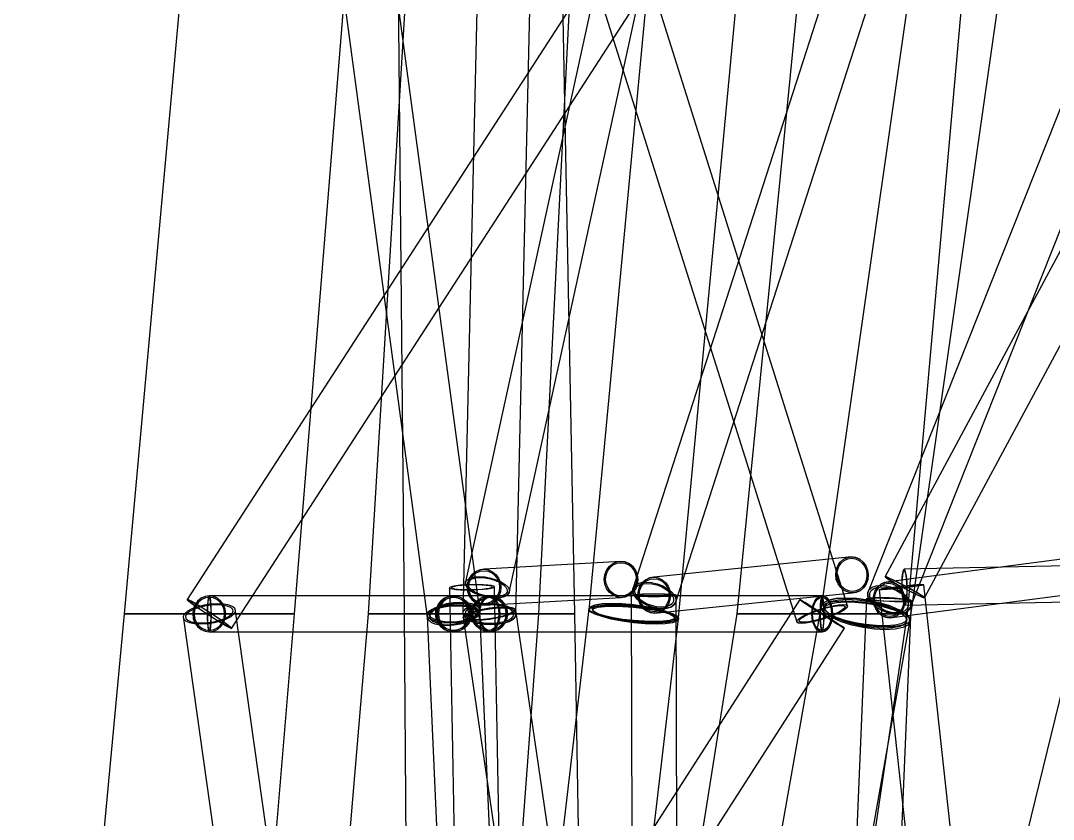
# Model space of a CAD drawing. Header units: millimetres. Extents: x -35150 to 1012618, y -518 to 497000.
# Drawn here: x -32726 to -21073, y 35182 to 44193 of the extents above; entities that cross this region are included whole.
import ezdxf

# ---------------------------------------------------------------- set-up
doc = ezdxf.new("R2010")
doc.units = ezdxf.units.MM
doc.layers.add('D-STR-STRC', color=7, linetype='Continuous', lineweight=25)

msp = doc.modelspace()

# ---------------------------------------------------------------- linework, layer by layer
at = {"layer": 'D-STR-STRC'}
for points in [[(-22757.5, 50163.4), (-30848.2, 37663.4), (-30846.3, 37657.9), (-30827.4, 37641.5), (-30792.8, 37615.6), (-30744.9, 37581.7), (-30687, 37542.3), (-30623, 37500), (-30557.3, 37457.7), (-30494.3, 37418.3), (-30438.3, 37384.4), (-30393.2, 37358.5), (-30362, 37342.1), (-30346.9, 37336.6), (-22256.1, 49836.6)], [(-25128.1, 50146.4), (-26314.6, 37546.4), (-26297.4, 37523.5), (-26246.9, 37499.1), (-26166.5, 37474.7), (-26061.7, 37452), (-25939.7, 37432.6), (-25808.8, 37417.8), (-25677.9, 37408.6), (-25555.9, 37405.7), (-25451.1, 37409.1), (-25370.8, 37418.7), (-25320.2, 37433.9), (-25303, 37453.6), (-24116.4, 50053.6)], [(-21892.1, 50167.2), (-23694.1, 37567.2), (-23677, 37531.1), (-23626.7, 37492.9), (-23546.7, 37455.2), (-23442.5, 37420.5), (-23321.2, 37391.2), (-23190.9, 37369.4), (-23060.7, 37356.4), (-22939.3, 37353.3), (-22835.1, 37360.1), (-22755.1, 37376.5), (-22704.8, 37401.3), (-22687.7, 37432.8), (-20885.7, 50032.8)], [(-29821.8, 49966.3), (-28138.8, 37466.3), (-28128.3, 37435), (-28098.2, 37408), (-28050.6, 37387.4), (-27988.7, 37374.4), (-27916.7, 37369.9), (-27839.6, 37374.4), (-27762.6, 37387.4), (-27690.9, 37408), (-27629.4, 37435), (-27582.4, 37466.3), (-27553, 37500), (-27543.3, 37533.7), (-29226.3, 50033.7)], [(-27904.6, 49908.9), (-23968.4, 37408.9), (-23952.9, 37398.4), (-23919, 37394.8), (-23868.9, 37398.4), (-23806.2, 37408.9), (-23735.1, 37425.6), (-23660.3, 37447.4), (-23587.1, 37472.8), (-23520.4, 37500), (-23464.8, 37527.2), (-23424, 37552.6), (-23400.8, 37574.4), (-23396.8, 37591.1), (-27333, 50091.1)], [(-27448, 50000), (-27736.2, 37500), (-27722.3, 37468.6), (-27688.9, 37439.3), (-27638.3, 37414.1), (-27574, 37394.8), (-27500.3, 37382.7), (-27422.3, 37378.6), (-27345.2, 37382.7), (-27274.4, 37394.8), (-27214.6, 37414.1), (-27170, 37439.3), (-27143.5, 37468.6), (-27137, 37500), (-26848.8, 50000)], [(-21872, 50015.3), (-25819.5, 37784.1), (-25820, 37748.2), (-25804, 37709.7), (-25772.5, 37671.1), (-25727.6, 37635.3), (-25672.4, 37604.4), (-25610.8, 37580.8), (-25546.8, 37565.9), (-25484.8, 37560.8), (-25429.1, 37565.9), (-25383.5, 37580.8), (-25351, 37604.4), (-25333.9, 37635.3), (-21386.4, 49866.5)], [(-18265.9, 50069.2), (-23165.7, 37740.4), (-23165.7, 37701.1), (-23149.4, 37658.9), (-23117.9, 37616.7), (-23073.3, 37577.4), (-23018.6, 37543.6), (-22957.6, 37517.7), (-22894.4, 37501.4), (-22833.4, 37495.8), (-22778.7, 37501.4), (-22734, 37517.7), (-22702.4, 37543.6), (-22686, 37577.4), (-17786.2, 49906.2)], [(-16471.6, 50010.3), (-22969.7, 37920.8), (-22969.2, 37916.7), (-22953.6, 37904.6), (-22924, 37885.4), (-22882.3, 37860.4), (-22831.5, 37831.3), (-22774.9, 37800), (-22716.5, 37768.7), (-22660.2, 37739.6), (-22609.8, 37714.6), (-22568.9, 37695.4), (-22540.1, 37683.3), (-22525.4, 37679.2), (-16027.3, 49768.7)], [(-25067.1, 49949.9), (-27705.4, 37860.4), (-27706.9, 37831.3), (-27691.5, 37800), (-27660.2, 37768.7), (-27615.3, 37739.6), (-27559.6, 37714.6), (-27497.2, 37695.4), (-27432.1, 37683.3), (-27368.9, 37679.2), (-27311.8, 37683.3), (-27264.8, 37695.4), (-27231, 37714.6), (-27212.7, 37739.6), (-24574.4, 49829.1)], [(-20401.9, 38190.5), (-22931.8, 37861.7), (-22977.9, 37854.8), (-23020.4, 37834.5), (-23056.5, 37802.3), (-23083.7, 37760.3), (-23100.1, 37711.4), (-23104.6, 37658.9), (-23097, 37606.4), (-23077.7, 37557.5), (-23048.1, 37515.5), (-23010.1, 37483.3), (-22966.4, 37463), (-22919.9, 37456.1), (-20390, 37784.9)], [(-18521.9, 38092.7), (-22757, 38003.2), (-22765, 37996.2), (-22772.1, 37975.9), (-22778, 37943.7), (-22782.1, 37901.6), (-22784.2, 37852.6), (-22784.2, 37800), (-22782, 37747.4), (-22777.9, 37698.4), (-22772, 37656.3), (-22764.9, 37624.1), (-22756.9, 37603.8), (-22748.7, 37596.8), (-18513.5, 37686.4)], [(-27147.9, 25414.8), (-27380.2, 37804.7), (-27388.9, 37812.1), (-27414.2, 37818.6), (-27454.6, 37823.9), (-27507.2, 37827.6), (-27568.4, 37829.4), (-27634.2, 37829.1), (-27699.9, 37826.9), (-27761.1, 37822.9), (-27813.7, 37817.3), (-27854.1, 37810.5), (-27879.5, 37803), (-27888.1, 37795.3), (-27655.9, 25405.4)], [(-21178.7, 25437.6), (-22533.8, 37827.6), (-22542.4, 37829.4), (-22567.7, 37829.1), (-22607.8, 37826.9), (-22660.1, 37822.9), (-22721, 37817.3), (-22786.3, 37810.5), (-22851.7, 37803), (-22912.6, 37795.3), (-22964.9, 37788), (-23005, 37781.4), (-23030.2, 37776.1), (-23038.8, 37772.4), (-21683.7, 25382.5)], [(-31449, 24838), (-23430.2, 37338), (-23437.1, 37343.5), (-23460.8, 37359.7), (-23499.5, 37385.4), (-23550.8, 37419), (-23611, 37458.1), (-23676.1, 37500), (-23741.7, 37541.9), (-23803.2, 37581), (-23856.5, 37614.6), (-23898, 37640.3), (-23924.8, 37656.5), (-23935, 37662), (-31953.8, 25162)], [(-24909, 24910.9), (-22690.8, 37410.9), (-22700.4, 37453.9), (-22743.5, 37500), (-22817, 37546.1), (-22916, 37589.1), (-23033.8, 37626.1), (-23162.2, 37654.4), (-23292.7, 37672.2), (-23416.1, 37678.3), (-23524.3, 37672.2), (-23609.7, 37654.4), (-23666.6, 37626.1), (-23691, 37589.1), (-25909.2, 25089.1)], [(-25294, 25471.7), (-25329.3, 37710.5), (-25338, 37713.8), (-25363.4, 37716.8), (-25403.7, 37719.4), (-25456.3, 37721.3), (-25517.6, 37722.4), (-25583.3, 37722.6), (-25649.1, 37722), (-25710.3, 37720.5), (-25762.9, 37718.3), (-25803.3, 37715.6), (-25828.7, 37712.4), (-25837.3, 37709), (-25802, 25470.3)], [(-22809.6, 24883.4), (-19746.6, 37383.4), (-19753.5, 37439.6), (-19793.6, 37500), (-19864.2, 37560.4), (-19960.5, 37616.6), (-20075.9, 37665), (-20202.5, 37702), (-20331.7, 37725.3), (-20454.8, 37733.3), (-20563.3, 37725.3), (-20649.8, 37702), (-20708.5, 37665), (-20735.2, 37616.6), (-23798.2, 25116.6)], [(-23182.9, 25513.5), (-22671.8, 37648.3), (-22680.5, 37653.9), (-22705.8, 37659.8), (-22746.2, 37665.6), (-22798.7, 37671), (-22859.9, 37675.6), (-22925.6, 37679), (-22991.3, 37681.1), (-23052.5, 37681.7), (-23105, 37680.7), (-23145.4, 37678.2), (-23170.7, 37674.4), (-23179.4, 37669.5), (-23690.4, 25534.7)], [(-28538.6, 25029.2), (-30300.9, 37529.2), (-30305.6, 37556.3), (-30330.3, 37579.7), (-30373.2, 37597.6), (-30431.4, 37608.9), (-30500.9, 37612.7), (-30577, 37608.9), (-30654.5, 37597.6), (-30728.1, 37579.7), (-30792.8, 37556.3), (-30844.2, 37529.2), (-30878.8, 37500), (-30894.3, 37470.8), (-29132, 24970.8)], [(-26988.1, 25026.4), (-27544.5, 37526.4), (-27565.8, 37551), (-27605.9, 37572.1), (-27662.1, 37588.3), (-27730.4, 37598.4), (-27806.3, 37601.9), (-27884.5, 37598.4), (-27959.8, 37588.3), (-28027, 37572.1), (-28081.5, 37551), (-28119.6, 37526.4), (-28138.8, 37500), (-28137.6, 37473.6), (-27581.2, 24973.6)], [(-26764.6, 24943.4), (-25304.1, 37443.4), (-25321.3, 37471.5), (-25371.7, 37501.6), (-25451.9, 37531.5), (-25556.5, 37559.4), (-25678.2, 37583.1), (-25808.8, 37601.2), (-25939.4, 37612.4), (-26061.2, 37616), (-26165.7, 37611.6), (-26245.9, 37599.7), (-26296.3, 37580.9), (-26313.5, 37556.6), (-27774.1, 25056.6)], [(-25305.8, 25041.7), (-27139.6, 37541.7), (-27149.7, 37556.5), (-27179.4, 37567.5), (-27226.6, 37573.8), (-27288.1, 37575.2), (-27359.7, 37571.4), (-27436.6, 37562.8), (-27513.4, 37549.8), (-27585.1, 37533.5), (-27646.6, 37514.9), (-27693.8, 37495.3), (-27723.4, 37476), (-27733.5, 37458.3), (-25899.7, 24958.3)]]:
    msp.add_lwpolyline(points, dxfattribs=at)
for points in [[(-31560.1, 37500), (-29635.1, 37500), (-28624.1, 50000), (-30424.1, 50000)], [(-28803.5, 37500), (-26878.5, 37500), (-26248.4, 50000), (-28048.4, 50000)], [(-28518.8, 50000), (-28399.1, 37500), (-26474.1, 37500), (-26718.8, 50000)], [(-24645.1, 37500), (-22720.1, 37500), (-21606.8, 50000), (-23406.8, 50000)], [(-25760.8, 37709.7), (-25753.6, 37657.1), (-25734.3, 37608.2), (-25704.3, 37566.1), (-25665.6, 37533.9), (-25620.9, 37513.6), (-25573.3, 37506.7), (-23341.6, 37737.9), (-23294.2, 37744.8), (-23250.2, 37765.1), (-23212.8, 37797.4), (-23184.4, 37839.4), (-23167, 37888.4), (-23161.7, 37940.9), (-23169, 37993.4), (-23188.3, 38042.4), (-23218.2, 38084.4), (-23256.9, 38116.7), (-23301.6, 38137), (-23349.3, 38143.9), (-25580.9, 37912.7), (-25628.4, 37905.8), (-25672.3, 37885.5), (-25709.7, 37853.2), (-25738.1, 37811.2), (-25755.5, 37762.2)], [(-23161.7, 37940.9), (-23167, 37888.4), (-23184.4, 37839.4), (-23212.8, 37797.4), (-23250.2, 37765.1), (-23294.2, 37744.8), (-23341.6, 37737.9), (-23389.3, 37744.8), (-23433.9, 37765.1), (-23472.6, 37797.4), (-23502.6, 37839.4), (-23521.9, 37888.4), (-23529.1, 37940.9), (-23523.9, 37993.4), (-23506.4, 38042.4), (-23478, 38084.4), (-23440.6, 38116.7), (-23396.7, 38137), (-23349.3, 38143.9), (-23301.6, 38137), (-23256.9, 38116.7), (-23218.2, 38084.4), (-23188.3, 38042.4), (-23169, 37993.4)], [(-23176.2, 37940.9), (-23181, 37892.5), (-23197.1, 37847.4), (-23223.3, 37808.7), (-23257.7, 37778.9), (-23298.2, 37760.3), (-23341.9, 37753.9), (-23385.8, 37760.3), (-23427, 37778.9), (-23462.6, 37808.7), (-23490.2, 37847.4), (-23508, 37892.5), (-23514.7, 37940.9), (-23509.8, 37989.3), (-23493.8, 38034.4), (-23467.6, 38073.1), (-23433.1, 38102.9), (-23392.6, 38121.5), (-23349, 38127.9), (-23305, 38121.5), (-23263.9, 38102.9), (-23228.3, 38073.1), (-23200.6, 38034.4), (-23182.9, 37989.3)], [(-27685.5, 37800), (-27678.7, 37747.4), (-27659.4, 37698.4), (-27628.9, 37656.3), (-27589.4, 37624.1), (-27543.6, 37603.8), (-27494.5, 37596.8), (-25949.3, 37686.4), (-25900.3, 37693.3), (-25854.7, 37713.6), (-25815.7, 37745.9), (-25785.9, 37788), (-25767.3, 37837), (-25761.3, 37889.5), (-25768.1, 37942.1), (-25787.4, 37991.1), (-25817.9, 38033.2), (-25857.4, 38065.5), (-25903.2, 38085.8), (-25952.3, 38092.7), (-27497.5, 38003.2), (-27546.5, 37996.2), (-27592.1, 37975.9), (-27631.1, 37943.7), (-27660.9, 37901.6), (-27679.5, 37852.6)], [(-27306.4, 37800), (-27312.5, 37747.4), (-27331.1, 37698.4), (-27360.9, 37656.3), (-27399.9, 37624.1), (-27445.5, 37603.8), (-27494.5, 37596.8), (-27543.6, 37603.8), (-27589.4, 37624.1), (-27628.9, 37656.3), (-27659.4, 37698.4), (-27678.7, 37747.4), (-27685.5, 37800), (-27679.5, 37852.6), (-27660.9, 37901.6), (-27631.1, 37943.7), (-27592.1, 37975.9), (-27546.5, 37996.2), (-27497.5, 38003.2), (-27448.4, 37996.2), (-27402.5, 37975.9), (-27363, 37943.7), (-27332.6, 37901.6), (-27313.3, 37852.6)], [(-25761.3, 37889.5), (-25767.3, 37837), (-25785.9, 37788), (-25815.7, 37745.9), (-25854.7, 37713.6), (-25900.3, 37693.3), (-25949.3, 37686.4), (-25998.4, 37693.3), (-26044.2, 37713.6), (-26083.7, 37745.9), (-26114.2, 37788), (-26133.5, 37837), (-26140.3, 37889.5), (-26134.3, 37942.1), (-26115.7, 37991.1), (-26085.9, 38033.2), (-26046.9, 38065.5), (-26001.3, 38085.8), (-25952.3, 38092.7), (-25903.2, 38085.8), (-25857.4, 38065.5), (-25817.9, 38033.2), (-25787.4, 37991.1), (-25768.1, 37942.1)], [(-25776.2, 37889.5), (-25781.8, 37841.1), (-25798.9, 37796), (-25826.3, 37757.2), (-25862.3, 37727.5), (-25904.2, 37708.8), (-25949.4, 37702.4), (-25994.6, 37708.8), (-26036.9, 37727.5), (-26073.3, 37757.2), (-26101.3, 37796), (-26119.1, 37841.1), (-26125.4, 37889.5), (-26119.8, 37938), (-26102.7, 37983.1), (-26075.3, 38021.9), (-26039.3, 38051.6), (-25997.4, 38070.3), (-25952.2, 38076.7), (-25907, 38070.3), (-25864.7, 38051.6), (-25828.3, 38021.9), (-25800.3, 37983.1), (-25782.5, 37938)], [(-22784.2, 37800), (-22782, 37747.4), (-22777.9, 37698.4), (-22772, 37656.3), (-22764.9, 37624.1), (-22756.9, 37603.8), (-22748.7, 37596.8), (-22740.7, 37603.8), (-22733.5, 37624.1), (-22727.7, 37656.3), (-22723.6, 37698.4), (-22721.5, 37747.4), (-22721.5, 37800), (-22723.7, 37852.6), (-22727.8, 37901.6), (-22733.7, 37943.7), (-22740.8, 37975.9), (-22748.8, 37996.2), (-22757, 38003.2), (-22765, 37996.2), (-22772.1, 37975.9), (-22778, 37943.7), (-22782.1, 37901.6), (-22784.2, 37852.6)], [(-27226.7, 37800), (-27211.3, 37768.7), (-27212.7, 37739.6), (-27231, 37714.6), (-27264.8, 37695.4), (-27311.8, 37683.3), (-27368.9, 37679.2), (-27432.1, 37683.3), (-27497.2, 37695.4), (-27559.6, 37714.6), (-27615.3, 37739.6), (-27660.2, 37768.7), (-27691.5, 37800), (-27706.9, 37831.3), (-27705.4, 37860.4), (-27687.2, 37885.4), (-27653.4, 37904.6), (-27606.4, 37916.7), (-27549.3, 37920.8), (-27486.1, 37916.7), (-27421, 37904.6), (-27358.5, 37885.4), (-27302.9, 37860.4), (-27258, 37831.3)], [(-27249.6, 37800), (-27235.7, 37771.8), (-27237, 37745.5), (-27253.4, 37723), (-27283.9, 37705.7), (-27326.3, 37694.8), (-27377.8, 37691.1), (-27434.8, 37694.8), (-27493.4, 37705.7), (-27549.7, 37723), (-27599.9, 37745.5), (-27640.4, 37771.8), (-27668.6, 37800), (-27682.5, 37828.2), (-27681.2, 37854.5), (-27664.7, 37877), (-27634.3, 37894.3), (-27591.9, 37905.2), (-27540.4, 37908.9), (-27483.4, 37905.2), (-27424.8, 37894.3), (-27368.4, 37877), (-27318.3, 37854.5), (-27277.8, 37828.2)], [(-27321.4, 37800), (-27327, 37751.6), (-27344.1, 37706.4), (-27371.5, 37667.7), (-27407.5, 37637.9), (-27449.4, 37619.2), (-27494.6, 37612.8), (-27539.8, 37619.2), (-27582.1, 37637.9), (-27618.5, 37667.7), (-27646.5, 37706.4), (-27664.3, 37751.6), (-27670.6, 37800), (-27665, 37848.4), (-27647.9, 37893.6), (-27620.5, 37932.3), (-27584.5, 37962.1), (-27542.5, 37980.8), (-27497.4, 37987.2), (-27452.2, 37980.8), (-27409.9, 37962.1), (-27373.5, 37932.3), (-27345.5, 37893.6), (-27327.7, 37848.4)], [(-25393.4, 37709.7), (-25398.7, 37657.1), (-25416.1, 37608.2), (-25444.5, 37566.1), (-25481.9, 37533.9), (-25525.8, 37513.6), (-25573.3, 37506.7), (-25620.9, 37513.6), (-25665.6, 37533.9), (-25704.3, 37566.1), (-25734.3, 37608.2), (-25753.6, 37657.1), (-25760.8, 37709.7), (-25755.5, 37762.2), (-25738.1, 37811.2), (-25709.7, 37853.2), (-25672.3, 37885.5), (-25628.4, 37905.8), (-25580.9, 37912.7), (-25533.3, 37905.8), (-25488.6, 37885.5), (-25449.9, 37853.2), (-25419.9, 37811.2), (-25400.7, 37762.2)], [(-25407.9, 37709.7), (-25412.7, 37661.3), (-25428.8, 37616.2), (-25454.9, 37577.4), (-25489.4, 37547.7), (-25529.9, 37529), (-25573.6, 37522.7), (-25617.5, 37529), (-25658.7, 37547.7), (-25694.3, 37577.4), (-25721.9, 37616.2), (-25739.7, 37661.3), (-25746.3, 37709.7), (-25741.5, 37758.1), (-25725.4, 37803.2), (-25699.3, 37841.9), (-25664.8, 37871.6), (-25624.3, 37890.3), (-25580.6, 37896.7), (-25536.7, 37890.3), (-25495.6, 37871.6), (-25459.9, 37841.9), (-25432.3, 37803.2), (-25414.6, 37758.1)], [(-22774.9, 37800), (-22716.5, 37768.7), (-22660.2, 37739.6), (-22609.8, 37714.6), (-22568.9, 37695.4), (-22540.1, 37683.3), (-22525.4, 37679.2), (-22525.9, 37683.3), (-22541.5, 37695.4), (-22571.1, 37714.6), (-22612.7, 37739.6), (-22663.6, 37768.7), (-22720.1, 37800), (-22778.6, 37831.3), (-22834.9, 37860.4), (-22885.2, 37885.4), (-22926.2, 37904.6), (-22955, 37916.7), (-22969.7, 37920.8), (-22969.2, 37916.7), (-22953.6, 37904.6), (-22924, 37885.4), (-22882.3, 37860.4), (-22831.5, 37831.3)], [(-22772.2, 37800), (-22719.6, 37771.8), (-22668.8, 37745.5), (-22623.4, 37723), (-22586.4, 37705.7), (-22560.5, 37694.8), (-22547.3, 37691.1), (-22547.7, 37694.8), (-22561.7, 37705.7), (-22588.5, 37723), (-22626, 37745.5), (-22671.8, 37771.8), (-22722.8, 37800), (-22775.5, 37828.2), (-22826.3, 37854.5), (-22871.7, 37877), (-22908.6, 37894.3), (-22934.6, 37905.2), (-22947.8, 37908.9), (-22947.4, 37905.2), (-22933.3, 37894.3), (-22906.6, 37877), (-22869.1, 37854.5), (-22823.2, 37828.2)], [(-22781.7, 37800), (-22779.7, 37751.6), (-22775.9, 37706.4), (-22770.5, 37667.7), (-22763.9, 37637.9), (-22756.6, 37619.2), (-22749, 37612.8), (-22741.6, 37619.2), (-22735.1, 37637.9), (-22729.7, 37667.7), (-22725.9, 37706.4), (-22724, 37751.6), (-22724, 37800), (-22726, 37848.4), (-22729.8, 37893.6), (-22735.2, 37932.3), (-22741.8, 37962.1), (-22749.1, 37980.8), (-22756.7, 37987.2), (-22764, 37980.8), (-22770.6, 37962.1), (-22776, 37932.3), (-22779.8, 37893.6), (-22781.7, 37848.4)], [(-27634.2, 37829.1), (-27699.9, 37826.9), (-27761.1, 37822.9), (-27813.7, 37817.3), (-27854.1, 37810.5), (-27879.5, 37803), (-27888.1, 37795.3), (-27879.5, 37787.9), (-27854.1, 37781.4), (-27813.7, 37776.1), (-27761.1, 37772.4), (-27699.9, 37770.6), (-27634.2, 37770.9), (-27568.4, 37773.1), (-27507.2, 37777.1), (-27454.6, 37782.7), (-27414.2, 37789.5), (-27388.9, 37797), (-27380.2, 37804.7), (-27388.9, 37812.1), (-27414.2, 37818.6), (-27454.6, 37823.9), (-27507.2, 37827.6), (-27568.4, 37829.4)], [(-27634.2, 37826.3), (-27693.4, 37824.3), (-27748.6, 37820.6), (-27796.1, 37815.6), (-27832.4, 37809.5), (-27855.3, 37802.7), (-27863.1, 37795.8), (-27855.3, 37789.1), (-27832.4, 37783.2), (-27796.1, 37778.4), (-27748.6, 37775.1), (-27693.4, 37773.5), (-27634.2, 37773.7), (-27574.9, 37775.7), (-27519.7, 37779.4), (-27472.3, 37784.4), (-27435.9, 37790.5), (-27413, 37797.3), (-27405.2, 37804.2), (-27413, 37810.9), (-27435.9, 37816.8), (-27472.3, 37821.6), (-27519.7, 37824.9), (-27574.9, 37826.5)], [(-25349.4, 37709.7), (-25333.4, 37671.1), (-25333.9, 37635.3), (-25351, 37604.4), (-25383.5, 37580.8), (-25429.1, 37565.9), (-25484.8, 37560.8), (-25546.8, 37565.9), (-25610.8, 37580.8), (-25672.4, 37604.4), (-25727.6, 37635.3), (-25772.5, 37671.1), (-25804, 37709.7), (-25820, 37748.2), (-25819.5, 37784.1), (-25802.4, 37814.9), (-25769.9, 37838.5), (-25724.3, 37853.4), (-25668.6, 37858.5), (-25606.6, 37853.4), (-25542.6, 37838.5), (-25481, 37814.9), (-25425.8, 37784.1), (-25380.9, 37748.2)], [(-25371.8, 37709.7), (-25357.3, 37674.9), (-25357.8, 37642.6), (-25373.2, 37614.8), (-25402.5, 37593.5), (-25443.6, 37580.1), (-25493.9, 37575.5), (-25549.7, 37580.1), (-25607.4, 37593.5), (-25663, 37614.8), (-25712.7, 37642.6), (-25753.2, 37674.9), (-25781.6, 37709.7), (-25796.1, 37744.4), (-25795.6, 37776.7), (-25780.2, 37804.5), (-25750.9, 37825.9), (-25709.8, 37839.3), (-25659.5, 37843.8), (-25603.7, 37839.3), (-25546, 37825.9), (-25490.4, 37804.5), (-25440.7, 37776.7), (-25400.2, 37744.4)], [(-22702.3, 37658.9), (-22686, 37616.7), (-22686, 37577.4), (-22702.4, 37543.6), (-22734, 37517.7), (-22778.7, 37501.4), (-22833.4, 37495.8), (-22894.4, 37501.4), (-22957.6, 37517.7), (-23018.6, 37543.6), (-23073.3, 37577.4), (-23117.9, 37616.7), (-23149.4, 37658.9), (-23165.7, 37701.1), (-23165.7, 37740.4), (-23149.3, 37774.2), (-23117.7, 37800.1), (-23073, 37816.4), (-23018.3, 37822), (-22957.3, 37816.4), (-22894.1, 37800.1), (-22833.2, 37774.2), (-22778.5, 37740.4), (-22733.9, 37701.1)], [(-22724.3, 37658.9), (-22709.6, 37620.8), (-22709.6, 37585.4), (-22724.4, 37554.9), (-22752.9, 37531.6), (-22793.2, 37516.9), (-22842.5, 37511.9), (-22897.5, 37516.9), (-22954.5, 37531.6), (-23009.5, 37554.9), (-23058.7, 37585.4), (-23099, 37620.8), (-23127.4, 37658.9), (-23142.1, 37696.9), (-23142.1, 37732.4), (-23127.3, 37762.8), (-23098.8, 37786.2), (-23058.5, 37800.9), (-23009.2, 37805.9), (-22954.2, 37800.9), (-22897.3, 37786.2), (-22842.3, 37762.8), (-22793, 37732.4), (-22752.8, 37696.9)], [(-22747.1, 37658.9), (-22751.6, 37606.4), (-22768.1, 37557.5), (-22795.2, 37515.5), (-22831.3, 37483.3), (-22873.8, 37463), (-22919.9, 37456.1), (-22966.4, 37463), (-23010.1, 37483.3), (-23048.1, 37515.5), (-23077.7, 37557.5), (-23097, 37606.4), (-23104.6, 37658.9), (-23100.1, 37711.4), (-23083.7, 37760.3), (-23056.5, 37802.3), (-23020.4, 37834.5), (-22977.9, 37854.8), (-22931.8, 37861.7), (-22885.3, 37854.8), (-22841.6, 37834.5), (-22803.7, 37802.3), (-22774, 37760.3), (-22754.7, 37711.4)], [(-22761.2, 37658.9), (-22765.4, 37610.5), (-22780.5, 37565.5), (-22805.5, 37526.8), (-22838.8, 37497.1), (-22877.9, 37478.4), (-22920.4, 37472), (-22963.2, 37478.4), (-23003.5, 37497.1), (-23038.4, 37526.8), (-23065.8, 37565.5), (-23083.5, 37610.5), (-23090.6, 37658.9), (-23086.4, 37707.3), (-23071.2, 37752.3), (-23046.2, 37791), (-23013, 37820.7), (-22973.8, 37839.4), (-22931.3, 37845.7), (-22888.5, 37839.4), (-22848.3, 37820.7), (-22813.3, 37791), (-22786, 37752.3), (-22768.2, 37707.3)], [(-22786.3, 37789.5), (-22851.7, 37782.7), (-22912.6, 37777.1), (-22964.9, 37773.1), (-23005, 37770.9), (-23030.2, 37770.6), (-23038.8, 37772.4), (-23030.2, 37776.1), (-23005, 37781.4), (-22964.9, 37788), (-22912.6, 37795.3), (-22851.7, 37803), (-22786.3, 37810.5), (-22721, 37817.3), (-22660.1, 37822.9), (-22607.8, 37826.9), (-22567.7, 37829.1), (-22542.4, 37829.4), (-22533.8, 37827.6), (-22542.4, 37823.9), (-22567.7, 37818.6), (-22607.8, 37812), (-22660.1, 37804.7), (-22721, 37797)], [(-22786.3, 37790.5), (-22845.3, 37784.4), (-22900.2, 37779.3), (-22947.3, 37775.7), (-22983.5, 37773.7), (-23006.2, 37773.5), (-23014, 37775.1), (-23006.2, 37778.4), (-22983.5, 37783.2), (-22947.3, 37789.1), (-22900.2, 37795.8), (-22845.3, 37802.7), (-22786.3, 37809.5), (-22727.4, 37815.6), (-22672.5, 37820.7), (-22625.4, 37824.3), (-22589.2, 37826.3), (-22566.4, 37826.5), (-22558.7, 37824.9), (-22566.4, 37821.6), (-22589.2, 37816.8), (-22625.4, 37810.9), (-22672.5, 37804.2), (-22727.4, 37797.3)], [(-30623, 37500), (-30557.3, 37457.7), (-30494.3, 37418.3), (-30438.3, 37384.4), (-30393.2, 37358.5), (-30362, 37342.1), (-30346.9, 37336.6), (-30348.9, 37342.1), (-30367.8, 37358.5), (-30402.3, 37384.4), (-30450.2, 37418.3), (-30508.1, 37457.7), (-30572.1, 37500), (-30637.9, 37542.3), (-30700.9, 37581.7), (-30756.8, 37615.6), (-30801.9, 37641.5), (-30833.1, 37657.9), (-30848.2, 37663.4), (-30846.3, 37657.9), (-30827.4, 37641.5), (-30792.8, 37615.6), (-30744.9, 37581.7), (-30687, 37542.3)], [(-30620.6, 37500), (-30561, 37461.7), (-30503.9, 37425.9), (-30453.2, 37395.2), (-30412.3, 37371.7), (-30384, 37356.9), (-30370.3, 37351.8), (-30372.1, 37356.9), (-30389.2, 37371.7), (-30420.6, 37395.2), (-30464, 37425.9), (-30516.5, 37461.7), (-30574.5, 37500), (-30634.1, 37538.3), (-30691.2, 37574.1), (-30742, 37604.8), (-30782.9, 37628.3), (-30811.1, 37643.1), (-30824.9, 37648.2), (-30823.1, 37643.1), (-30805.9, 37628.3), (-30774.6, 37604.8), (-30731.2, 37574.1), (-30678.7, 37538.3)], [(-30784.2, 37500), (-30777.8, 37447.4), (-30759.2, 37398.4), (-30729.5, 37356.3), (-30690.9, 37324), (-30645.9, 37303.7), (-30597.6, 37296.8), (-27841, 37296.8), (-27792.7, 37303.7), (-27747.7, 37324), (-27709.1, 37356.3), (-27679.4, 37398.4), (-27660.8, 37447.4), (-27654.4, 37500), (-27660.8, 37552.6), (-27679.4, 37601.6), (-27709.1, 37643.7), (-27747.7, 37676), (-27792.7, 37696.3), (-27841, 37703.2), (-30597.6, 37703.2), (-30645.9, 37696.3), (-30690.9, 37676), (-30729.5, 37643.7), (-30759.2, 37601.6), (-30777.8, 37552.6)], [(-30784.2, 37500), (-30777.8, 37447.4), (-30759.2, 37398.4), (-30729.5, 37356.3), (-30690.9, 37324), (-30645.9, 37303.7), (-30597.6, 37296.8), (-30549.3, 37303.7), (-30504.3, 37324), (-30465.6, 37356.3), (-30436, 37398.4), (-30417.3, 37447.4), (-30411, 37500), (-30417.3, 37552.6), (-30436, 37601.6), (-30465.6, 37643.7), (-30504.3, 37676), (-30549.3, 37696.3), (-30597.6, 37703.2), (-30645.9, 37696.3), (-30690.9, 37676), (-30729.5, 37643.7), (-30759.2, 37601.6), (-30777.8, 37552.6)], [(-30769.5, 37500), (-30763.6, 37451.5), (-30746.4, 37406.4), (-30719.1, 37367.6), (-30683.5, 37337.9), (-30642.1, 37319.2), (-30597.6, 37312.8), (-30553.1, 37319.2), (-30511.6, 37337.9), (-30476, 37367.6), (-30448.7, 37406.4), (-30431.5, 37451.5), (-30425.7, 37500), (-30431.5, 37548.5), (-30448.7, 37593.6), (-30476, 37632.4), (-30511.6, 37662.1), (-30553.1, 37680.8), (-30597.6, 37687.2), (-30642.1, 37680.8), (-30683.5, 37662.1), (-30719.1, 37632.4), (-30746.4, 37593.6), (-30763.6, 37548.5)], [(-30621.2, 37500), (-30620.4, 37447.4), (-30618, 37398.4), (-30614.3, 37356.3), (-30609.4, 37324), (-30603.7, 37303.7), (-30597.6, 37296.8), (-23682.6, 37296.8), (-23676.5, 37303.7), (-23670.8, 37324), (-23665.9, 37356.3), (-23662.1, 37398.4), (-23659.8, 37447.4), (-23659, 37500), (-23659.8, 37552.6), (-23662.1, 37601.6), (-23665.9, 37643.7), (-23670.8, 37676), (-23676.5, 37696.3), (-23682.6, 37703.2), (-30597.6, 37703.2), (-30603.7, 37696.3), (-30609.4, 37676), (-30614.3, 37643.7), (-30618, 37601.6), (-30620.4, 37552.6)], [(-30621.2, 37500), (-30620.4, 37447.4), (-30618, 37398.4), (-30614.3, 37356.3), (-30609.4, 37324), (-30603.7, 37303.7), (-30597.6, 37296.8), (-30591.5, 37303.7), (-30585.8, 37324), (-30580.9, 37356.3), (-30577.1, 37398.4), (-30574.8, 37447.4), (-30574, 37500), (-30574.8, 37552.6), (-30577.1, 37601.6), (-30580.9, 37643.7), (-30585.8, 37676), (-30591.5, 37696.3), (-30597.6, 37703.2), (-30603.7, 37696.3), (-30609.4, 37676), (-30614.3, 37643.7), (-30618, 37601.6), (-30620.4, 37552.6)], [(-30619.3, 37500), (-30618.6, 37451.5), (-30616.4, 37406.4), (-30613, 37367.6), (-30608.5, 37337.9), (-30603.2, 37319.2), (-30597.6, 37312.8), (-30591.9, 37319.2), (-30586.7, 37337.9), (-30582.2, 37367.6), (-30578.7, 37406.4), (-30576.6, 37451.5), (-30575.8, 37500), (-30576.6, 37548.5), (-30578.7, 37593.6), (-30582.2, 37632.4), (-30586.7, 37662.1), (-30591.9, 37680.8), (-30597.6, 37687.2), (-30603.2, 37680.8), (-30608.5, 37662.1), (-30613, 37632.4), (-30616.4, 37593.6), (-30618.6, 37548.5)], [(-28043.4, 37500), (-28036.6, 37447.4), (-28016.3, 37398.4), (-27984.2, 37356.3), (-27942.2, 37324), (-27893.4, 37303.7), (-27841, 37296.8), (-27436.6, 37296.8), (-27384.2, 37303.7), (-27335.4, 37324), (-27293.5, 37356.3), (-27261.3, 37398.4), (-27241.1, 37447.4), (-27234.2, 37500), (-27241.1, 37552.6), (-27261.3, 37601.6), (-27293.5, 37643.7), (-27335.4, 37676), (-27384.2, 37696.3), (-27436.6, 37703.2), (-27841, 37703.2), (-27893.4, 37696.3), (-27942.2, 37676), (-27984.2, 37643.7), (-28016.3, 37601.6), (-28036.6, 37552.6)], [(-27638.6, 37500), (-27645.5, 37447.4), (-27665.8, 37398.4), (-27697.9, 37356.3), (-27739.8, 37324), (-27788.7, 37303.7), (-27841, 37296.8), (-27893.4, 37303.7), (-27942.2, 37324), (-27984.2, 37356.3), (-28016.3, 37398.4), (-28036.6, 37447.4), (-28043.4, 37500), (-28036.6, 37552.6), (-28016.3, 37601.6), (-27984.2, 37643.7), (-27942.2, 37676), (-27893.4, 37696.3), (-27841, 37703.2), (-27788.7, 37696.3), (-27739.8, 37676), (-27697.9, 37643.7), (-27665.8, 37601.6), (-27645.5, 37552.6)], [(-28027.6, 37500), (-28021.3, 37447.4), (-28002.6, 37398.4), (-27973, 37356.3), (-27934.3, 37324), (-27889.3, 37303.7), (-27841, 37296.8), (-27792.7, 37303.7), (-27747.7, 37324), (-27709.1, 37356.3), (-27679.4, 37398.4), (-27660.8, 37447.4), (-27654.4, 37500), (-27660.8, 37552.6), (-27679.4, 37601.6), (-27709.1, 37643.7), (-27747.7, 37676), (-27792.7, 37696.3), (-27841, 37703.2), (-27889.3, 37696.3), (-27934.3, 37676), (-27973, 37643.7), (-28002.6, 37601.6), (-28021.3, 37552.6)], [(-27654.6, 37500), (-27660.9, 37451.5), (-27679.6, 37406.4), (-27709.2, 37367.6), (-27747.8, 37337.9), (-27792.8, 37319.2), (-27841, 37312.8), (-27889.3, 37319.2), (-27934.3, 37337.9), (-27972.9, 37367.6), (-28002.5, 37406.4), (-28021.2, 37451.5), (-28027.5, 37500), (-28021.2, 37548.5), (-28002.5, 37593.6), (-27972.9, 37632.4), (-27934.3, 37662.1), (-27889.3, 37680.8), (-27841, 37687.2), (-27792.8, 37680.8), (-27747.8, 37662.1), (-27709.2, 37632.4), (-27679.6, 37593.6), (-27660.9, 37548.5)], [(-28012.9, 37500), (-28007.1, 37451.5), (-27989.9, 37406.4), (-27962.6, 37367.6), (-27927, 37337.9), (-27885.5, 37319.2), (-27841, 37312.8), (-27796.5, 37319.2), (-27755.1, 37337.9), (-27719.5, 37367.6), (-27692.2, 37406.4), (-27675, 37451.5), (-27669.1, 37500), (-27675, 37548.5), (-27692.2, 37593.6), (-27719.5, 37632.4), (-27755.1, 37662.1), (-27796.5, 37680.8), (-27841, 37687.2), (-27885.5, 37680.8), (-27927, 37662.1), (-27962.6, 37632.4), (-27989.9, 37593.6), (-28007.1, 37548.5)], [(-27234.2, 37500), (-27241.1, 37447.4), (-27261.3, 37398.4), (-27293.5, 37356.3), (-27335.4, 37324), (-27384.2, 37303.7), (-27436.6, 37296.8), (-27489, 37303.7), (-27537.8, 37324), (-27579.7, 37356.3), (-27611.9, 37398.4), (-27632.1, 37447.4), (-27639, 37500), (-27632.1, 37552.6), (-27611.9, 37601.6), (-27579.7, 37643.7), (-27537.8, 37676), (-27489, 37696.3), (-27436.6, 37703.2), (-27384.2, 37696.3), (-27335.4, 37676), (-27293.5, 37643.7), (-27261.3, 37601.6), (-27241.1, 37552.6)], [(-27250.1, 37500), (-27256.5, 37451.5), (-27275.1, 37406.4), (-27304.7, 37367.6), (-27343.3, 37337.9), (-27388.3, 37319.2), (-27436.6, 37312.8), (-27484.8, 37319.2), (-27529.8, 37337.9), (-27568.4, 37367.6), (-27598.1, 37406.4), (-27616.7, 37451.5), (-27623.1, 37500), (-27616.7, 37548.5), (-27598.1, 37593.6), (-27568.4, 37632.4), (-27529.8, 37662.1), (-27484.8, 37680.8), (-27436.6, 37687.2), (-27388.3, 37680.8), (-27343.3, 37662.1), (-27304.7, 37632.4), (-27275.1, 37593.6), (-27256.5, 37548.5)], [(-27553.3, 37500), (-27549.3, 37447.4), (-27537.7, 37398.4), (-27519.1, 37356.3), (-27494.9, 37324), (-27466.8, 37303.7), (-27436.6, 37296.8), (-23682.6, 37296.8), (-23652.4, 37303.7), (-23624.2, 37324), (-23600, 37356.3), (-23581.5, 37398.4), (-23569.8, 37447.4), (-23565.9, 37500), (-23569.8, 37552.6), (-23581.5, 37601.6), (-23600, 37643.7), (-23624.2, 37676), (-23652.4, 37696.3), (-23682.6, 37703.2), (-27436.6, 37703.2), (-27466.8, 37696.3), (-27494.9, 37676), (-27519.1, 37643.7), (-27537.7, 37601.6), (-27549.3, 37552.6)], [(-27319.9, 37500), (-27323.8, 37447.4), (-27335.5, 37398.4), (-27354, 37356.3), (-27378.2, 37324), (-27406.4, 37303.7), (-27436.6, 37296.8), (-27466.8, 37303.7), (-27494.9, 37324), (-27519.1, 37356.3), (-27537.7, 37398.4), (-27549.3, 37447.4), (-27553.3, 37500), (-27549.3, 37552.6), (-27537.7, 37601.6), (-27519.1, 37643.7), (-27494.9, 37676), (-27466.8, 37696.3), (-27436.6, 37703.2), (-27406.4, 37696.3), (-27378.2, 37676), (-27354, 37643.7), (-27335.5, 37601.6), (-27323.8, 37552.6)], [(-27329.1, 37500), (-27332.7, 37451.5), (-27343.5, 37406.4), (-27360.5, 37367.6), (-27382.8, 37337.9), (-27408.8, 37319.2), (-27436.6, 37312.8), (-27464.4, 37319.2), (-27490.4, 37337.9), (-27512.6, 37367.6), (-27529.7, 37406.4), (-27540.5, 37451.5), (-27544.1, 37500), (-27540.5, 37548.5), (-27529.7, 37593.6), (-27512.6, 37632.4), (-27490.4, 37662.1), (-27464.4, 37680.8), (-27436.6, 37687.2), (-27408.8, 37680.8), (-27382.8, 37662.1), (-27360.5, 37632.4), (-27343.5, 37593.6), (-27332.7, 37548.5)], [(-25583.3, 37722.6), (-25649.1, 37722), (-25710.3, 37720.5), (-25762.9, 37718.3), (-25803.3, 37715.6), (-25828.7, 37712.4), (-25837.3, 37709), (-25828.7, 37705.8), (-25803.3, 37702.7), (-25762.9, 37700.2), (-25710.3, 37698.3), (-25649.1, 37697.2), (-25583.3, 37697), (-25517.6, 37697.6), (-25456.3, 37699), (-25403.7, 37701.2), (-25363.4, 37704), (-25338, 37707.2), (-25329.3, 37710.5), (-25338, 37713.8), (-25363.4, 37716.8), (-25403.7, 37719.4), (-25456.3, 37721.3), (-25517.6, 37722.4)], [(-25583.3, 37721.3), (-25642.6, 37720.8), (-25697.8, 37719.5), (-25745.3, 37717.5), (-25781.7, 37715), (-25804.5, 37712.1), (-25812.3, 37709.1), (-25804.5, 37706.2), (-25781.7, 37703.4), (-25745.3, 37701.1), (-25697.8, 37699.4), (-25642.6, 37698.4), (-25583.3, 37698.2), (-25524.1, 37698.8), (-25468.8, 37700.1), (-25421.4, 37702.1), (-25385, 37704.6), (-25362.1, 37707.4), (-25354.3, 37710.4), (-25362.1, 37713.4), (-25385, 37716.1), (-25421.4, 37718.4), (-25468.8, 37720.1), (-25524.1, 37721.1)], [(-23689, 37500), (-23623.5, 37458.1), (-23561.9, 37419), (-23508.6, 37385.4), (-23467.2, 37359.7), (-23440.4, 37343.5), (-23430.2, 37338), (-23437.1, 37343.5), (-23460.8, 37359.7), (-23499.5, 37385.4), (-23550.8, 37419), (-23611, 37458.1), (-23676.1, 37500), (-23741.7, 37541.9), (-23803.2, 37581), (-23856.5, 37614.6), (-23898, 37640.3), (-23924.8, 37656.5), (-23935, 37662), (-23928.1, 37656.5), (-23904.4, 37640.3), (-23865.6, 37614.6), (-23814.4, 37581), (-23754.1, 37541.9)], [(-23688.4, 37500), (-23629, 37462), (-23573.2, 37426.6), (-23524.9, 37396.1), (-23487.3, 37372.8), (-23463, 37358.1), (-23453.7, 37353.1), (-23460, 37358.1), (-23481.5, 37372.8), (-23516.6, 37396.1), (-23563.1, 37426.6), (-23617.7, 37462), (-23676.7, 37500), (-23736.2, 37538), (-23792, 37573.4), (-23840.3, 37603.9), (-23877.9, 37627.2), (-23902.1, 37641.9), (-23911.5, 37646.9), (-23905.2, 37641.9), (-23883.7, 37627.2), (-23848.6, 37603.9), (-23802.1, 37573.4), (-23747.5, 37538)], [(-23565.9, 37500), (-23569.8, 37447.4), (-23581.5, 37398.4), (-23600, 37356.3), (-23624.2, 37324), (-23652.4, 37303.7), (-23682.6, 37296.8), (-23712.8, 37303.7), (-23740.9, 37324), (-23765.1, 37356.3), (-23783.7, 37398.4), (-23795.3, 37447.4), (-23799.3, 37500), (-23795.3, 37552.6), (-23783.7, 37601.6), (-23765.1, 37643.7), (-23740.9, 37676), (-23712.8, 37696.3), (-23682.6, 37703.2), (-23652.4, 37696.3), (-23624.2, 37676), (-23600, 37643.7), (-23581.5, 37601.6), (-23569.8, 37552.6)], [(-23575.1, 37500), (-23578.7, 37451.5), (-23589.5, 37406.4), (-23606.5, 37367.6), (-23628.8, 37337.9), (-23654.8, 37319.2), (-23682.6, 37312.8), (-23710.4, 37319.2), (-23736.4, 37337.9), (-23758.6, 37367.6), (-23775.7, 37406.4), (-23786.5, 37451.5), (-23790.1, 37500), (-23786.5, 37548.5), (-23775.7, 37593.6), (-23758.6, 37632.4), (-23736.4, 37662.1), (-23710.4, 37680.8), (-23682.6, 37687.2), (-23654.8, 37680.8), (-23628.8, 37662.1), (-23606.5, 37632.4), (-23589.5, 37593.6), (-23578.7, 37548.5)], [(-23706.2, 37500), (-23705.4, 37447.4), (-23703, 37398.4), (-23699.3, 37356.3), (-23694.4, 37324), (-23688.7, 37303.7), (-23682.6, 37296.8), (-23676.5, 37303.7), (-23670.8, 37324), (-23665.9, 37356.3), (-23662.1, 37398.4), (-23659.8, 37447.4), (-23659, 37500), (-23659.8, 37552.6), (-23662.1, 37601.6), (-23665.9, 37643.7), (-23670.8, 37676), (-23676.5, 37696.3), (-23682.6, 37703.2), (-23688.7, 37696.3), (-23694.4, 37676), (-23699.3, 37643.7), (-23703, 37601.6), (-23705.4, 37552.6)], [(-23704.3, 37500), (-23703.6, 37451.5), (-23701.4, 37406.4), (-23698, 37367.6), (-23693.5, 37337.9), (-23688.2, 37319.2), (-23682.6, 37312.8), (-23677, 37319.2), (-23671.7, 37337.9), (-23667.2, 37367.6), (-23663.7, 37406.4), (-23661.6, 37451.5), (-23660.8, 37500), (-23661.6, 37548.5), (-23663.7, 37593.6), (-23667.2, 37632.4), (-23671.7, 37662.1), (-23677, 37680.8), (-23682.6, 37687.2), (-23688.2, 37680.8), (-23693.5, 37662.1), (-23698, 37632.4), (-23701.4, 37593.6), (-23703.6, 37548.5)], [(-23190.9, 37369.4), (-23321.2, 37391.2), (-23442.5, 37420.5), (-23546.7, 37455.2), (-23626.7, 37492.9), (-23677, 37531.1), (-23694.1, 37567.2), (-23677, 37598.7), (-23626.7, 37623.5), (-23546.7, 37639.9), (-23442.5, 37646.7), (-23321.2, 37643.6), (-23190.9, 37630.6), (-23060.7, 37608.8), (-22939.3, 37579.5), (-22835.1, 37544.8), (-22755.1, 37507.1), (-22704.8, 37468.9), (-22687.7, 37432.8), (-22704.8, 37401.3), (-22755.1, 37376.5), (-22835.1, 37360.1), (-22939.3, 37353.3), (-23060.7, 37356.4)], [(-22743.5, 37500), (-22700.4, 37453.9), (-22690.8, 37410.9), (-22715.3, 37373.9), (-22772.1, 37345.6), (-22857.6, 37327.8), (-22965.7, 37321.7), (-23089.2, 37327.8), (-23219.6, 37345.6), (-23348.1, 37373.9), (-23465.8, 37410.9), (-23564.8, 37453.9), (-23638.4, 37500), (-23681.4, 37546.1), (-23691, 37589.1), (-23666.6, 37626.1), (-23609.7, 37654.4), (-23524.3, 37672.2), (-23416.1, 37678.3), (-23292.7, 37672.2), (-23162.2, 37654.4), (-23033.8, 37626.1), (-22916, 37589.1), (-22817, 37546.1)], [(-22778.7, 37500), (-22739, 37457.5), (-22730.2, 37417.9), (-22752.7, 37383.9), (-22805.1, 37357.8), (-22883.8, 37341.4), (-22983.4, 37335.8), (-23097.2, 37341.4), (-23217.3, 37357.8), (-23335.7, 37383.9), (-23444.2, 37417.9), (-23535.4, 37457.5), (-23603.1, 37500), (-23642.8, 37542.5), (-23651.7, 37582.1), (-23629.1, 37616.1), (-23576.7, 37642.2), (-23498, 37658.6), (-23398.4, 37664.2), (-23284.7, 37658.6), (-23164.5, 37642.2), (-23046.2, 37616.1), (-22937.7, 37582.1), (-22846.5, 37542.5)], [(-22925.6, 37638.7), (-22991.3, 37642.2), (-23052.5, 37646.7), (-23105, 37652.1), (-23145.4, 37658), (-23170.7, 37663.9), (-23179.4, 37669.5), (-23170.7, 37674.4), (-23145.4, 37678.2), (-23105, 37680.7), (-23052.5, 37681.7), (-22991.3, 37681.1), (-22925.6, 37679), (-22859.9, 37675.6), (-22798.7, 37671), (-22746.2, 37665.6), (-22705.8, 37659.8), (-22680.5, 37653.9), (-22671.8, 37648.3), (-22680.5, 37643.4), (-22705.8, 37639.6), (-22746.2, 37637.1), (-22798.7, 37636.1), (-22859.9, 37636.7)], [(-22925.6, 37640.7), (-22984.8, 37643.8), (-23040, 37647.9), (-23087.4, 37652.8), (-23123.7, 37658.1), (-23146.6, 37663.4), (-23154.4, 37668.5), (-23146.6, 37672.8), (-23123.7, 37676.3), (-23087.4, 37678.5), (-23040, 37679.4), (-22984.8, 37678.9), (-22925.6, 37677.1), (-22866.4, 37674), (-22811.2, 37669.8), (-22763.8, 37665), (-22727.5, 37659.7), (-22704.6, 37654.3), (-22696.8, 37649.3), (-22704.6, 37644.9), (-22727.5, 37641.5), (-22763.8, 37639.3), (-22811.2, 37638.4), (-22866.4, 37638.9)], [(-30878.8, 37500), (-30894.3, 37470.8), (-30889.5, 37443.7), (-30864.8, 37420.3), (-30822, 37402.4), (-30763.8, 37391.1), (-30694.3, 37387.3), (-30618.2, 37391.1), (-30540.7, 37402.4), (-30467.1, 37420.3), (-30402.3, 37443.7), (-30350.9, 37470.8), (-30316.3, 37500), (-30300.9, 37529.2), (-30305.6, 37556.3), (-30330.3, 37579.7), (-30373.2, 37597.6), (-30431.4, 37608.9), (-30500.9, 37612.7), (-30577, 37608.9), (-30654.5, 37597.6), (-30728.1, 37579.7), (-30792.8, 37556.3), (-30844.2, 37529.2)], [(-30852.6, 37500), (-30866.6, 37473.6), (-30862.3, 37448.9), (-30839.9, 37427.8), (-30801, 37411.5), (-30748.3, 37401.3), (-30685.3, 37397.8), (-30616.3, 37401.3), (-30546, 37411.5), (-30479.3, 37427.8), (-30420.6, 37448.9), (-30373.9, 37473.6), (-30342.6, 37500), (-30328.6, 37526.4), (-30332.9, 37551.1), (-30355.3, 37572.2), (-30394.1, 37588.5), (-30446.9, 37598.7), (-30509.9, 37602.2), (-30578.9, 37598.7), (-30649.1, 37588.5), (-30715.9, 37572.2), (-30774.6, 37551.1), (-30821.2, 37526.4)], [(-28129.1, 37500), (-28138.8, 37466.3), (-28128.3, 37435), (-28098.2, 37408), (-28050.6, 37387.4), (-27988.7, 37374.4), (-27916.7, 37369.9), (-27839.6, 37374.4), (-27762.6, 37387.4), (-27690.9, 37408), (-27629.4, 37435), (-27582.4, 37466.3), (-27553, 37500), (-27543.3, 37533.7), (-27553.8, 37565), (-27583.9, 37592), (-27631.5, 37612.6), (-27693.4, 37625.6), (-27765.4, 37630.1), (-27842.5, 37625.6), (-27919.5, 37612.6), (-27991.2, 37592), (-28052.6, 37565), (-28099.7, 37533.7)], [(-27543.3, 37500), (-27562.5, 37473.6), (-27600.6, 37449), (-27655.1, 37427.9), (-27722.3, 37411.7), (-27797.6, 37401.6), (-27875.8, 37398.1), (-27951.7, 37401.6), (-28020, 37411.7), (-28076.1, 37427.9), (-28116.3, 37449), (-28137.6, 37473.6), (-28138.8, 37500), (-28119.6, 37526.4), (-28081.5, 37551), (-28027, 37572.1), (-27959.8, 37588.3), (-27884.5, 37598.4), (-27806.3, 37601.9), (-27730.4, 37598.4), (-27662.1, 37588.3), (-27605.9, 37572.1), (-27565.8, 37551), (-27544.5, 37526.4)], [(-28102.2, 37500), (-28111, 37469.5), (-28101.5, 37441), (-28074.2, 37416.6), (-28031, 37397.9), (-27974.9, 37386.1), (-27909.6, 37382.1), (-27839.7, 37386.1), (-27769.9, 37397.9), (-27704.9, 37416.6), (-27649.2, 37441), (-27606.6, 37469.5), (-27579.9, 37500), (-27571.1, 37530.5), (-27580.6, 37559), (-27607.9, 37583.4), (-27651.1, 37602.1), (-27707.2, 37613.9), (-27772.4, 37617.9), (-27842.4, 37613.9), (-27912.2, 37602.1), (-27977.2, 37583.4), (-28032.9, 37559), (-28075.5, 37530.5)], [(-27571.1, 37500), (-27588.5, 37476.1), (-27623, 37453.8), (-27672.5, 37434.7), (-27733.4, 37420), (-27801.6, 37410.7), (-27872.6, 37407.6), (-27941.4, 37410.7), (-28003.3, 37420), (-28054.2, 37434.7), (-28090.6, 37453.8), (-28109.9, 37476.1), (-28111, 37500), (-28093.6, 37523.9), (-28059, 37546.2), (-28009.6, 37565.3), (-27948.7, 37580), (-27880.5, 37589.3), (-27809.5, 37592.4), (-27740.7, 37589.3), (-27678.8, 37580), (-27627.9, 37565.3), (-27591.5, 37546.2), (-27572.2, 37523.9)], [(-27137, 37500), (-27143.5, 37468.6), (-27170, 37439.3), (-27214.6, 37414.1), (-27274.4, 37394.8), (-27345.2, 37382.7), (-27422.3, 37378.6), (-27500.3, 37382.7), (-27574, 37394.8), (-27638.3, 37414.1), (-27688.9, 37439.3), (-27722.3, 37468.6), (-27736.2, 37500), (-27729.7, 37531.4), (-27703.2, 37560.7), (-27658.5, 37585.9), (-27598.8, 37605.2), (-27527.9, 37617.3), (-27450.9, 37621.4), (-27372.8, 37617.3), (-27299.2, 37605.2), (-27234.8, 37585.9), (-27184.3, 37560.7), (-27150.9, 37531.4)], [(-27436.6, 37437.2), (-27513.4, 37428.6), (-27585.1, 37424.8), (-27646.6, 37426.2), (-27693.8, 37432.5), (-27723.4, 37443.5), (-27733.5, 37458.3), (-27723.4, 37476), (-27693.8, 37495.3), (-27646.6, 37514.9), (-27585.1, 37533.5), (-27513.4, 37549.8), (-27436.6, 37562.8), (-27359.7, 37571.4), (-27288.1, 37575.2), (-27226.6, 37573.8), (-27179.4, 37567.5), (-27149.7, 37556.5), (-27139.6, 37541.7), (-27149.7, 37524), (-27179.4, 37504.7), (-27226.6, 37485.1), (-27288.1, 37466.5), (-27359.7, 37450.2)], [(-27165, 37500), (-27170.9, 37471.5), (-27194.9, 37444.9), (-27235.4, 37422.1), (-27289.6, 37404.6), (-27353.8, 37393.6), (-27423.6, 37389.9), (-27494.4, 37393.6), (-27561.2, 37404.6), (-27619.5, 37422.1), (-27665.3, 37444.9), (-27695.6, 37471.5), (-27708.2, 37500), (-27702.3, 37528.5), (-27678.3, 37555.1), (-27637.8, 37577.9), (-27583.6, 37595.4), (-27519.4, 37606.4), (-27449.5, 37610.1), (-27378.8, 37606.4), (-27312, 37595.4), (-27253.7, 37577.9), (-27207.8, 37555.1), (-27177.6, 37528.5)], [(-27436.6, 37443.1), (-27506.3, 37435.3), (-27571.2, 37431.8), (-27627, 37433.1), (-27669.8, 37438.8), (-27696.7, 37448.8), (-27705.8, 37462.2), (-27696.7, 37478.2), (-27669.8, 37495.7), (-27627, 37513.5), (-27571.2, 37530.4), (-27506.3, 37545.2), (-27436.6, 37556.9), (-27366.9, 37564.7), (-27302, 37568.2), (-27246.2, 37566.9), (-27203.4, 37561.2), (-27176.5, 37551.2), (-27167.3, 37537.8), (-27176.5, 37521.8), (-27203.4, 37504.3), (-27246.2, 37486.5), (-27302, 37469.6), (-27366.9, 37454.8)], [(-25808.8, 37417.8), (-25939.7, 37432.6), (-26061.7, 37452), (-26166.5, 37474.7), (-26246.9, 37499.1), (-26297.4, 37523.5), (-26314.6, 37546.4), (-26297.4, 37566.1), (-26246.9, 37581.3), (-26166.5, 37590.9), (-26061.7, 37594.3), (-25939.7, 37591.4), (-25808.8, 37582.2), (-25677.9, 37567.4), (-25555.9, 37548), (-25451.1, 37525.3), (-25370.8, 37500.9), (-25320.2, 37476.5), (-25303, 37453.6), (-25320.2, 37433.9), (-25370.8, 37418.7), (-25451.1, 37409.1), (-25555.9, 37405.7), (-25677.9, 37408.6)], [(-25808.8, 37398.8), (-25939.4, 37416.9), (-26061.2, 37440.6), (-26165.7, 37468.5), (-26245.9, 37498.4), (-26296.3, 37528.5), (-26313.5, 37556.6), (-26296.3, 37580.9), (-26245.9, 37599.7), (-26165.7, 37611.6), (-26061.2, 37616), (-25939.4, 37612.4), (-25808.8, 37601.2), (-25678.2, 37583.1), (-25556.5, 37559.4), (-25451.9, 37531.5), (-25371.7, 37501.6), (-25321.3, 37471.5), (-25304.1, 37443.4), (-25321.3, 37419.1), (-25371.7, 37400.3), (-25451.9, 37388.4), (-25556.5, 37384), (-25678.2, 37387.6)], [(-25808.8, 37424.3), (-25929.4, 37437.9), (-26041.8, 37455.8), (-26138.3, 37476.7), (-26212.4, 37499.2), (-26258.9, 37521.7), (-26274.8, 37542.7), (-26258.9, 37560.9), (-26212.4, 37574.9), (-26138.3, 37583.7), (-26041.8, 37586.9), (-25929.4, 37584.2), (-25808.8, 37575.7), (-25688.2, 37562.1), (-25575.8, 37544.2), (-25479.3, 37523.3), (-25405.2, 37500.8), (-25358.7, 37478.3), (-25342.8, 37457.3), (-25358.7, 37439.1), (-25405.2, 37425.1), (-25479.3, 37416.3), (-25575.8, 37413.1), (-25688.2, 37415.8)], [(-25808.8, 37406.7), (-25929.1, 37423.4), (-26041.3, 37445.3), (-26137.6, 37470.9), (-26211.5, 37498.6), (-26257.9, 37526.3), (-26273.8, 37552.2), (-26257.9, 37574.5), (-26211.5, 37591.8), (-26137.6, 37602.8), (-26041.3, 37606.8), (-25929.1, 37603.6), (-25808.8, 37593.3), (-25688.5, 37576.6), (-25576.3, 37554.7), (-25480, 37529.1), (-25406.1, 37501.4), (-25359.7, 37473.7), (-25343.8, 37447.8), (-25359.7, 37425.5), (-25406.1, 37408.2), (-25480, 37397.2), (-25576.3, 37393.2), (-25688.5, 37396.4)], [(-23520.4, 37500), (-23587.1, 37472.8), (-23660.3, 37447.4), (-23735.1, 37425.6), (-23806.2, 37408.9), (-23868.9, 37398.4), (-23919, 37394.8), (-23952.9, 37398.4), (-23968.4, 37408.9), (-23964.4, 37425.6), (-23941.2, 37447.4), (-23900.4, 37472.8), (-23844.8, 37500), (-23778.1, 37527.2), (-23704.8, 37552.6), (-23630.1, 37574.4), (-23559, 37591.1), (-23496.2, 37601.6), (-23446.2, 37605.2), (-23412.3, 37601.6), (-23396.8, 37591.1), (-23400.8, 37574.4), (-23424, 37552.6), (-23464.8, 37527.2)], [(-23535.6, 37500), (-23596, 37475.3), (-23662.4, 37452.3), (-23730.2, 37432.6), (-23794.7, 37417.4), (-23851.5, 37407.9), (-23896.9, 37404.7), (-23927.7, 37407.9), (-23941.7, 37417.4), (-23938.1, 37432.6), (-23917.1, 37452.3), (-23880.1, 37475.3), (-23829.6, 37500), (-23769.1, 37524.7), (-23702.8, 37547.7), (-23635, 37567.4), (-23570.5, 37582.6), (-23513.6, 37592.1), (-23468.3, 37595.3), (-23437.5, 37592.1), (-23423.5, 37582.6), (-23427.1, 37567.4), (-23448.1, 37547.7), (-23485.1, 37524.7)], [(-23190.9, 37379.7), (-23310.9, 37399.8), (-23422.7, 37426.8), (-23518.7, 37458.7), (-23592.4, 37493.5), (-23638.7, 37528.7), (-23654.5, 37561.9), (-23638.7, 37591), (-23592.4, 37613.8), (-23518.7, 37628.9), (-23422.7, 37635.2), (-23310.9, 37632.3), (-23190.9, 37620.3), (-23070.9, 37600.2), (-22959.1, 37573.2), (-22863.1, 37541.3), (-22789.4, 37506.5), (-22743.1, 37471.3), (-22727.3, 37438.1), (-22743.1, 37409), (-22789.4, 37386.2), (-22863.1, 37371.1), (-22959.1, 37364.8), (-23070.9, 37367.7)], [(-32726.4, 25000), (-30676.4, 25000), (-29635.1, 37500), (-31560.1, 37500)], [(-29635.1, 37500), (-29667.9, 37500), (-29764, 37500), (-29917, 37500), (-30116.3, 37500), (-30348.5, 37500), (-30597.6, 37500), (-30846.7, 37500), (-31078.8, 37500), (-31278.2, 37500), (-31431.1, 37500), (-31527.3, 37500), (-31560.1, 37500), (-31527.3, 37500), (-31431.1, 37500), (-31278.2, 37500), (-31078.8, 37500), (-30846.7, 37500), (-30597.6, 37500), (-30348.5, 37500), (-30116.3, 37500), (-29917, 37500), (-29764, 37500), (-29667.9, 37500)], [(-29860.3, 25000), (-27810.3, 25000), (-26878.5, 37500), (-28803.5, 37500)], [(-26878.5, 37500), (-26911.3, 37500), (-27007.5, 37500), (-27160.5, 37500), (-27359.8, 37500), (-27591.9, 37500), (-27841, 37500), (-28090.2, 37500), (-28322.3, 37500), (-28521.6, 37500), (-28674.6, 37500), (-28770.7, 37500), (-28803.5, 37500), (-28770.7, 37500), (-28674.6, 37500), (-28521.6, 37500), (-28322.3, 37500), (-28090.2, 37500), (-27841, 37500), (-27591.9, 37500), (-27359.8, 37500), (-27160.5, 37500), (-27007.5, 37500), (-26911.3, 37500)], [(-28399.1, 37500), (-28309.7, 25000), (-26259.7, 25000), (-26474.1, 37500)], [(-26474.1, 37500), (-26506.9, 37500), (-26603, 37500), (-26756, 37500), (-26955.3, 37500), (-27187.5, 37500), (-27436.6, 37500), (-27685.7, 37500), (-27917.8, 37500), (-28117.2, 37500), (-28270.1, 37500), (-28366.3, 37500), (-28399.1, 37500), (-28366.3, 37500), (-28270.1, 37500), (-28117.2, 37500), (-27917.8, 37500), (-27685.7, 37500), (-27436.6, 37500), (-27187.5, 37500), (-26955.3, 37500), (-26756, 37500), (-26603, 37500), (-26506.9, 37500)], [(-26627.7, 25000), (-24577.7, 25000), (-22720.1, 37500), (-24645.1, 37500)], [(-22720.1, 37500), (-22752.9, 37500), (-22849, 37500), (-23002, 37500), (-23201.3, 37500), (-23433.5, 37500), (-23682.6, 37500), (-23931.7, 37500), (-24163.8, 37500), (-24363.2, 37500), (-24516.1, 37500), (-24612.3, 37500), (-24645.1, 37500), (-24612.3, 37500), (-24516.1, 37500), (-24363.2, 37500), (-24163.8, 37500), (-23931.7, 37500), (-23682.6, 37500), (-23433.5, 37500), (-23201.3, 37500), (-23002, 37500), (-22849, 37500), (-22752.9, 37500)]]:
    msp.add_lwpolyline(points, close=True, dxfattribs=at)

doc.saveas('drawing.dxf')
